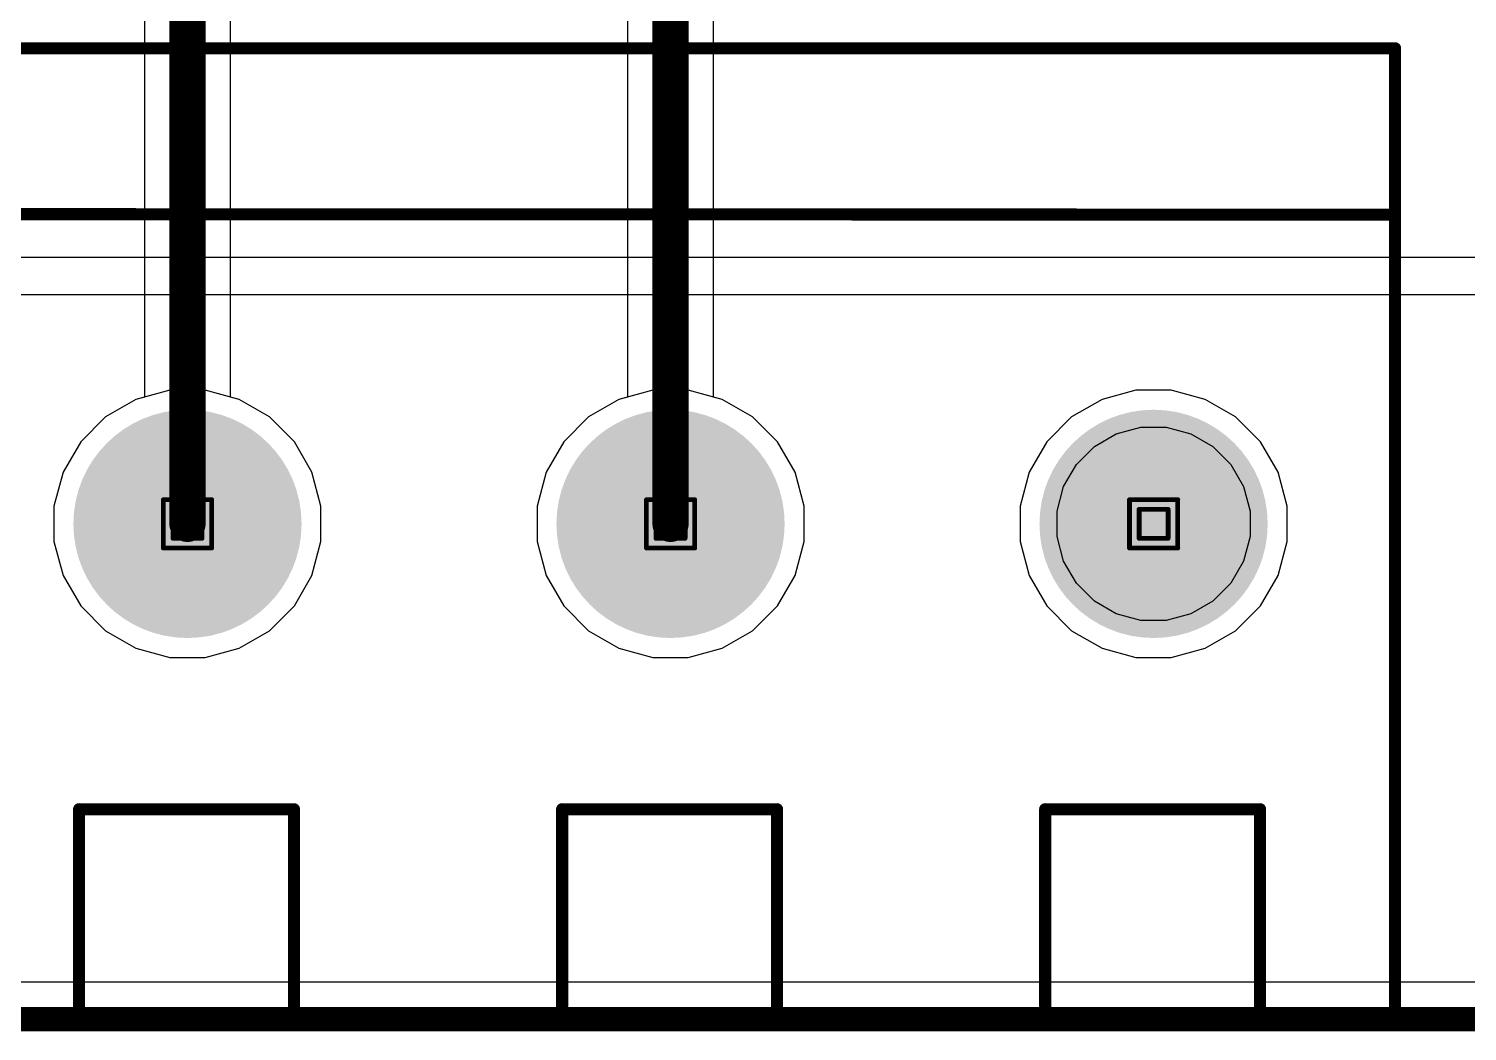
# Model space of a CAD drawing. Header units: inches. Extents: x -11 to 5379, y 0 to 5429.
# Drawn here: x 23.23 to 38.36, y -0.13 to 10.41 of the extents above; entities that cross this region are included whole.
import ezdxf

# ---------------------------------------------------------------- set-up
doc = ezdxf.new("R2010")
doc.units = ezdxf.units.IN
for name, color, linetype in [('Board Outline', 216, 'Continuous'), ('Bottom Layer', 5, 'Continuous'), ('Bottom Solder', 6, 'Continuous'), ('Drill Drawing', 1, 'Continuous'), ('GND', 16, 'Continuous'), ('Multi-Layer', 9, 'Continuous'), ('Pad Holes', 156, 'Continuous'), ('PWR', 76, 'Continuous'), ('Top Layer', 1, 'Continuous'), ('Top Overlay', 2, 'Continuous'), ('Top Solder', 216, 'Continuous')]:
    doc.layers.add(name, color=color, linetype=linetype)

# ---------------------------------------------------------------- blocks, each defined once
blk = doc.blocks.new('DB128V_5_08_5P_GN_S_117')
at = {"layer": 'Bottom Layer'}
h = blk.add_hatch(color=5, dxfattribs=at)
edge = h.paths.add_edge_path()
edge.add_arc((0, 0), 1.15, 0, 360)
h = blk.add_hatch(color=5, dxfattribs=at)
edge = h.paths.add_edge_path()
edge.add_arc((5.08, 0), 1.15, 0, 360)
h = blk.add_hatch(color=5, dxfattribs=at)
edge = h.paths.add_edge_path()
edge.add_arc((10.16, 0), 1.15, 0, 360)
at = {"layer": 'Bottom Solder'}
h = blk.add_hatch(color=6, dxfattribs=at)
edge = h.paths.add_edge_path()
edge.add_arc((0, 0), 1.2, 0, 360)
h = blk.add_hatch(color=6, dxfattribs=at)
edge = h.paths.add_edge_path()
edge.add_arc((5.08, 0), 1.2, 0, 360)
h = blk.add_hatch(color=6, dxfattribs=at)
edge = h.paths.add_edge_path()
edge.add_arc((10.16, 0), 1.2, 0, 360)
at = {"layer": 'GND'}
h = blk.add_hatch(color=16, dxfattribs=at)
edge = h.paths.add_edge_path()
edge.add_arc((0, 0), 1.15, 0, 360)
h = blk.add_hatch(color=16, dxfattribs=at)
edge = h.paths.add_edge_path()
edge.add_arc((5.08, 0), 1.15, 0, 360)
h = blk.add_hatch(color=16, dxfattribs=at)
edge = h.paths.add_edge_path()
edge.add_arc((10.16, 0), 1.15, 0, 360)
at = {"layer": 'Multi-Layer'}
h = blk.add_hatch(color=9, dxfattribs=at)
edge = h.paths.add_edge_path()
edge.add_arc((0, 0), 1.15, 0, 360)
h = blk.add_hatch(color=9, dxfattribs=at)
edge = h.paths.add_edge_path()
edge.add_arc((5.08, 0), 1.15, 0, 360)
h = blk.add_hatch(color=9, dxfattribs=at)
edge = h.paths.add_edge_path()
edge.add_arc((10.16, 0), 1.15, 0, 360)
at = {"layer": 'Pad Holes'}
h = blk.add_hatch(color=7, dxfattribs=at)
edge = h.paths.add_edge_path()
edge.add_arc((0, 0), 0.75, 0, 360)
h = blk.add_hatch(color=7, dxfattribs=at)
edge = h.paths.add_edge_path()
edge.add_arc((5.08, 0), 0.75, 0, 360)
h = blk.add_hatch(color=7, dxfattribs=at)
edge = h.paths.add_edge_path()
edge.add_arc((10.16, 0), 0.75, 0, 360)
at = {"layer": 'PWR'}
h = blk.add_hatch(color=76, dxfattribs=at)
edge = h.paths.add_edge_path()
edge.add_arc((0, 0), 1.15, 0, 360)
h = blk.add_hatch(color=76, dxfattribs=at)
edge = h.paths.add_edge_path()
edge.add_arc((5.08, 0), 1.15, 0, 360)
h = blk.add_hatch(color=76, dxfattribs=at)
edge = h.paths.add_edge_path()
edge.add_arc((10.16, 0), 1.15, 0, 360)
at = {"layer": 'Top Layer'}
h = blk.add_hatch(color=1, dxfattribs=at)
edge = h.paths.add_edge_path()
edge.add_arc((0, 0), 1.15, 0, 360)
h = blk.add_hatch(color=1, dxfattribs=at)
edge = h.paths.add_edge_path()
edge.add_arc((5.08, 0), 1.15, 0, 360)
h = blk.add_hatch(color=1, dxfattribs=at)
edge = h.paths.add_edge_path()
edge.add_arc((10.16, 0), 1.15, 0, 360)
at = {"layer": 'Top Solder'}
h = blk.add_hatch(color=216, dxfattribs=at)
edge = h.paths.add_edge_path()
edge.add_arc((0, 0), 1.2, 0, 360)
h = blk.add_hatch(color=216, dxfattribs=at)
edge = h.paths.add_edge_path()
edge.add_arc((5.08, 0), 1.2, 0, 360)
h = blk.add_hatch(color=216, dxfattribs=at)
edge = h.paths.add_edge_path()
edge.add_arc((10.16, 0), 1.2, 0, 360)
at = {"layer": 'Top Overlay'}
for points in [[(-12.7, 5, 0.127, 0.127, 0), (12.7, 5, 0.127, 0.127, 0)], [(12.7, -5.2, 0.127, 0.127, 0), (12.7, 5, 0.127, 0.127, 0)], [(-12.71, 3.26, 0.127, 0.127, 0), (12.69, 3.251, 0.127, 0.127, 0)], [(-1.14, -3, 0.127, 0.127, 0), (1.12, -3, 0.127, 0.127, 0)], [(-1.14, -5.07, 0.127, 0.127, 0), (-1.14, -3, 0.127, 0.127, 0)], [(1.12, -5.2, 0.127, 0.127, 0), (1.12, -3, 0.127, 0.127, 0)], [(3.94, -3, 0.127, 0.127, 0), (6.2, -3, 0.127, 0.127, 0)], [(3.94, -5.07, 0.127, 0.127, 0), (3.94, -3, 0.127, 0.127, 0)], [(6.2, -5.2, 0.127, 0.127, 0), (6.2, -3, 0.127, 0.127, 0)], [(9.02, -3, 0.127, 0.127, 0), (11.28, -3, 0.127, 0.127, 0)], [(9.02, -5.07, 0.127, 0.127, 0), (9.02, -3, 0.127, 0.127, 0)], [(11.28, -5.2, 0.127, 0.127, 0), (11.28, -3, 0.127, 0.127, 0)], [(-12.7, -5.2, 0.127, 0.127, 0), (12.7, -5.2, 0.127, 0.127, 0)]]:
    blk.add_lwpolyline(points, format="xyseb", dxfattribs=at)
for points in [[(12.668, 5, 0.0635, 0.0635, 1), (12.732, 5, 0.0635, 0.0635, 1)], [(12.668, 5, 0.0635, 0.0635, 1), (12.732, 5, 0.0635, 0.0635, 1)], [(12.658, 3.251, 0.0635, 0.0635, 1), (12.722, 3.251, 0.0635, 0.0635, 1)], [(-1.172, -3, 0.0635, 0.0635, 1), (-1.108, -3, 0.0635, 0.0635, 1)], [(-1.172, -3, 0.0635, 0.0635, 1), (-1.108, -3, 0.0635, 0.0635, 1)], [(1.088, -3, 0.0635, 0.0635, 1), (1.152, -3, 0.0635, 0.0635, 1)], [(1.088, -3, 0.0635, 0.0635, 1), (1.152, -3, 0.0635, 0.0635, 1)], [(3.908, -3, 0.0635, 0.0635, 1), (3.972, -3, 0.0635, 0.0635, 1)], [(3.908, -3, 0.0635, 0.0635, 1), (3.972, -3, 0.0635, 0.0635, 1)], [(6.168, -3, 0.0635, 0.0635, 1), (6.232, -3, 0.0635, 0.0635, 1)], [(6.168, -3, 0.0635, 0.0635, 1), (6.232, -3, 0.0635, 0.0635, 1)], [(8.988, -3, 0.0635, 0.0635, 1), (9.052, -3, 0.0635, 0.0635, 1)], [(8.988, -3, 0.0635, 0.0635, 1), (9.052, -3, 0.0635, 0.0635, 1)], [(11.248, -3, 0.0635, 0.0635, 1), (11.312, -3, 0.0635, 0.0635, 1)], [(11.248, -3, 0.0635, 0.0635, 1), (11.312, -3, 0.0635, 0.0635, 1)], [(-1.172, -5.07, 0.0635, 0.0635, 1), (-1.108, -5.07, 0.0635, 0.0635, 1)], [(1.088, -5.2, 0.0635, 0.0635, 1), (1.152, -5.2, 0.0635, 0.0635, 1)], [(3.908, -5.07, 0.0635, 0.0635, 1), (3.972, -5.07, 0.0635, 0.0635, 1)], [(6.168, -5.2, 0.0635, 0.0635, 1), (6.232, -5.2, 0.0635, 0.0635, 1)], [(8.988, -5.07, 0.0635, 0.0635, 1), (9.052, -5.07, 0.0635, 0.0635, 1)], [(11.248, -5.2, 0.0635, 0.0635, 1), (11.312, -5.2, 0.0635, 0.0635, 1)], [(12.668, -5.2, 0.0635, 0.0635, 1), (12.732, -5.2, 0.0635, 0.0635, 1)], [(12.668, -5.2, 0.0635, 0.0635, 1), (12.732, -5.2, 0.0635, 0.0635, 1)]]:
    blk.add_lwpolyline(points, format="xyseb", close=True, dxfattribs=at)

msp = doc.modelspace()

# ---------------------------------------------------------------- linework, layer by layer
at = {"layer": 'Board Outline'}
msp.add_lwpolyline([(0, 0, 0.254, 0.254, 0), (344, 0, 0.254, 0.254, 0)], format="xyseb", dxfattribs=at)
at = {"layer": 'Bottom Layer'}
for p, q in [((24.362, 6.516), (24.042, 6.331)), ((24.719, 6.611), (24.362, 6.516)), ((25.089, 6.611), (24.719, 6.611)), ((25.446, 6.516), (25.089, 6.611)), ((25.766, 6.331), (25.446, 6.516)), ((29.442, 6.516), (29.122, 6.331)), ((29.799, 6.611), (29.442, 6.516)), ((30.169, 6.611), (29.799, 6.611)), ((30.526, 6.516), (30.169, 6.611)), ((30.846, 6.331), (30.526, 6.516)), ((24.042, 6.331), (23.781, 6.069)), ((26.028, 6.069), (25.766, 6.331)), ((29.122, 6.331), (28.861, 6.069)), ((31.108, 6.069), (30.846, 6.331)), ((23.781, 6.069), (23.596, 5.749)), ((26.213, 5.749), (26.028, 6.069)), ((28.861, 6.069), (28.676, 5.749)), ((31.293, 5.749), (31.108, 6.069)), ((23.596, 5.749), (23.5, 5.392)), ((26.308, 5.392), (26.213, 5.749)), ((28.676, 5.749), (28.58, 5.392)), ((31.388, 5.392), (31.293, 5.749)), ((23.5, 5.392), (23.5, 5.023)), ((26.308, 5.023), (26.308, 5.392)), ((28.58, 5.392), (28.58, 5.023)), ((31.388, 5.023), (31.388, 5.392)), ((23.5, 5.023), (23.596, 4.665)), ((26.213, 4.665), (26.308, 5.023)), ((28.58, 5.023), (28.676, 4.665)), ((31.293, 4.665), (31.388, 5.023)), ((23.596, 4.665), (23.781, 4.345)), ((26.028, 4.345), (26.213, 4.665)), ((28.676, 4.665), (28.861, 4.345)), ((31.108, 4.345), (31.293, 4.665)), ((23.781, 4.345), (24.042, 4.084)), ((25.766, 4.084), (26.028, 4.345)), ((28.861, 4.345), (29.122, 4.084)), ((30.846, 4.084), (31.108, 4.345)), ((24.042, 4.084), (24.362, 3.899)), ((25.446, 3.899), (25.766, 4.084)), ((29.122, 4.084), (29.442, 3.899)), ((30.526, 3.899), (30.846, 4.084)), ((24.362, 3.899), (24.719, 3.803)), ((24.719, 3.803), (25.089, 3.803)), ((25.089, 3.803), (25.446, 3.899)), ((29.442, 3.899), (29.799, 3.803)), ((29.799, 3.803), (30.169, 3.803)), ((30.169, 3.803), (30.526, 3.899)), ((185.233, 0.388), (9.671, 0.388))]:
    msp.add_line(p, q, dxfattribs=at)
at = {"layer": 'Drill Drawing'}
for points in [[(24.65, 5.461, 0.0508, 0.0508, 0), (25.158, 5.461, 0.0508, 0.0508, 0)], [(24.65, 4.953, 0.0508, 0.0508, 0), (24.65, 5.461, 0.0508, 0.0508, 0)], [(25.158, 4.953, 0.0508, 0.0508, 0), (25.158, 5.461, 0.0508, 0.0508, 0)], [(29.73, 5.461, 0.0508, 0.0508, 0), (30.238, 5.461, 0.0508, 0.0508, 0)], [(29.73, 4.953, 0.0508, 0.0508, 0), (29.73, 5.461, 0.0508, 0.0508, 0)], [(30.238, 4.953, 0.0508, 0.0508, 0), (30.238, 5.461, 0.0508, 0.0508, 0)], [(34.81, 5.461, 0.0508, 0.0508, 0), (35.318, 5.461, 0.0508, 0.0508, 0)], [(34.81, 4.953, 0.0508, 0.0508, 0), (34.81, 5.461, 0.0508, 0.0508, 0)], [(35.318, 4.953, 0.0508, 0.0508, 0), (35.318, 5.461, 0.0508, 0.0508, 0)], [(24.752, 5.36, 0.0508, 0.0508, 0), (25.057, 5.36, 0.0508, 0.0508, 0)], [(24.752, 5.055, 0.0508, 0.0508, 0), (24.752, 5.36, 0.0508, 0.0508, 0)], [(25.057, 5.055, 0.0508, 0.0508, 0), (25.057, 5.36, 0.0508, 0.0508, 0)], [(29.832, 5.36, 0.0508, 0.0508, 0), (30.137, 5.36, 0.0508, 0.0508, 0)], [(29.832, 5.055, 0.0508, 0.0508, 0), (29.832, 5.36, 0.0508, 0.0508, 0)], [(30.137, 5.055, 0.0508, 0.0508, 0), (30.137, 5.36, 0.0508, 0.0508, 0)], [(34.912, 5.36, 0.0508, 0.0508, 0), (35.217, 5.36, 0.0508, 0.0508, 0)], [(34.912, 5.055, 0.0508, 0.0508, 0), (34.912, 5.36, 0.0508, 0.0508, 0)], [(35.217, 5.055, 0.0508, 0.0508, 0), (35.217, 5.36, 0.0508, 0.0508, 0)], [(24.752, 5.055, 0.0508, 0.0508, 0), (25.057, 5.055, 0.0508, 0.0508, 0)], [(29.832, 5.055, 0.0508, 0.0508, 0), (30.137, 5.055, 0.0508, 0.0508, 0)], [(34.912, 5.055, 0.0508, 0.0508, 0), (35.217, 5.055, 0.0508, 0.0508, 0)], [(24.65, 4.953, 0.0508, 0.0508, 0), (25.158, 4.953, 0.0508, 0.0508, 0)], [(29.73, 4.953, 0.0508, 0.0508, 0), (30.238, 4.953, 0.0508, 0.0508, 0)], [(34.81, 4.953, 0.0508, 0.0508, 0), (35.318, 4.953, 0.0508, 0.0508, 0)]]:
    msp.add_lwpolyline(points, format="xyseb", dxfattribs=at)
for points in [[(24.638, 5.461, 0.0254, 0.0254, 1), (24.663, 5.461, 0.0254, 0.0254, 1)], [(24.638, 5.461, 0.0254, 0.0254, 1), (24.663, 5.461, 0.0254, 0.0254, 1)], [(25.146, 5.461, 0.0254, 0.0254, 1), (25.171, 5.461, 0.0254, 0.0254, 1)], [(25.146, 5.461, 0.0254, 0.0254, 1), (25.171, 5.461, 0.0254, 0.0254, 1)], [(29.718, 5.461, 0.0254, 0.0254, 1), (29.743, 5.461, 0.0254, 0.0254, 1)], [(29.718, 5.461, 0.0254, 0.0254, 1), (29.743, 5.461, 0.0254, 0.0254, 1)], [(30.226, 5.461, 0.0254, 0.0254, 1), (30.251, 5.461, 0.0254, 0.0254, 1)], [(30.226, 5.461, 0.0254, 0.0254, 1), (30.251, 5.461, 0.0254, 0.0254, 1)], [(34.798, 5.461, 0.0254, 0.0254, 1), (34.823, 5.461, 0.0254, 0.0254, 1)], [(34.798, 5.461, 0.0254, 0.0254, 1), (34.823, 5.461, 0.0254, 0.0254, 1)], [(35.306, 5.461, 0.0254, 0.0254, 1), (35.331, 5.461, 0.0254, 0.0254, 1)], [(35.306, 5.461, 0.0254, 0.0254, 1), (35.331, 5.461, 0.0254, 0.0254, 1)], [(24.739, 5.36, 0.0254, 0.0254, 1), (24.765, 5.36, 0.0254, 0.0254, 1)], [(24.739, 5.36, 0.0254, 0.0254, 1), (24.765, 5.36, 0.0254, 0.0254, 1)], [(25.044, 5.36, 0.0254, 0.0254, 1), (25.069, 5.36, 0.0254, 0.0254, 1)], [(25.044, 5.36, 0.0254, 0.0254, 1), (25.069, 5.36, 0.0254, 0.0254, 1)], [(29.819, 5.36, 0.0254, 0.0254, 1), (29.845, 5.36, 0.0254, 0.0254, 1)], [(29.819, 5.36, 0.0254, 0.0254, 1), (29.845, 5.36, 0.0254, 0.0254, 1)], [(30.124, 5.36, 0.0254, 0.0254, 1), (30.149, 5.36, 0.0254, 0.0254, 1)], [(30.124, 5.36, 0.0254, 0.0254, 1), (30.149, 5.36, 0.0254, 0.0254, 1)], [(34.899, 5.36, 0.0254, 0.0254, 1), (34.925, 5.36, 0.0254, 0.0254, 1)], [(34.899, 5.36, 0.0254, 0.0254, 1), (34.925, 5.36, 0.0254, 0.0254, 1)], [(35.204, 5.36, 0.0254, 0.0254, 1), (35.229, 5.36, 0.0254, 0.0254, 1)], [(35.204, 5.36, 0.0254, 0.0254, 1), (35.229, 5.36, 0.0254, 0.0254, 1)], [(24.739, 5.055, 0.0254, 0.0254, 1), (24.765, 5.055, 0.0254, 0.0254, 1)], [(24.739, 5.055, 0.0254, 0.0254, 1), (24.765, 5.055, 0.0254, 0.0254, 1)], [(25.044, 5.055, 0.0254, 0.0254, 1), (25.069, 5.055, 0.0254, 0.0254, 1)], [(25.044, 5.055, 0.0254, 0.0254, 1), (25.069, 5.055, 0.0254, 0.0254, 1)], [(29.819, 5.055, 0.0254, 0.0254, 1), (29.845, 5.055, 0.0254, 0.0254, 1)], [(29.819, 5.055, 0.0254, 0.0254, 1), (29.845, 5.055, 0.0254, 0.0254, 1)], [(30.124, 5.055, 0.0254, 0.0254, 1), (30.149, 5.055, 0.0254, 0.0254, 1)], [(30.124, 5.055, 0.0254, 0.0254, 1), (30.149, 5.055, 0.0254, 0.0254, 1)], [(34.899, 5.055, 0.0254, 0.0254, 1), (34.925, 5.055, 0.0254, 0.0254, 1)], [(34.899, 5.055, 0.0254, 0.0254, 1), (34.925, 5.055, 0.0254, 0.0254, 1)], [(35.204, 5.055, 0.0254, 0.0254, 1), (35.229, 5.055, 0.0254, 0.0254, 1)], [(35.204, 5.055, 0.0254, 0.0254, 1), (35.229, 5.055, 0.0254, 0.0254, 1)], [(24.638, 4.953, 0.0254, 0.0254, 1), (24.663, 4.953, 0.0254, 0.0254, 1)], [(24.638, 4.953, 0.0254, 0.0254, 1), (24.663, 4.953, 0.0254, 0.0254, 1)], [(25.146, 4.953, 0.0254, 0.0254, 1), (25.171, 4.953, 0.0254, 0.0254, 1)], [(25.146, 4.953, 0.0254, 0.0254, 1), (25.171, 4.953, 0.0254, 0.0254, 1)], [(29.718, 4.953, 0.0254, 0.0254, 1), (29.743, 4.953, 0.0254, 0.0254, 1)], [(29.718, 4.953, 0.0254, 0.0254, 1), (29.743, 4.953, 0.0254, 0.0254, 1)], [(30.226, 4.953, 0.0254, 0.0254, 1), (30.251, 4.953, 0.0254, 0.0254, 1)], [(30.226, 4.953, 0.0254, 0.0254, 1), (30.251, 4.953, 0.0254, 0.0254, 1)], [(34.798, 4.953, 0.0254, 0.0254, 1), (34.823, 4.953, 0.0254, 0.0254, 1)], [(34.798, 4.953, 0.0254, 0.0254, 1), (34.823, 4.953, 0.0254, 0.0254, 1)], [(35.306, 4.953, 0.0254, 0.0254, 1), (35.331, 4.953, 0.0254, 0.0254, 1)], [(35.306, 4.953, 0.0254, 0.0254, 1), (35.331, 4.953, 0.0254, 0.0254, 1)]]:
    msp.add_lwpolyline(points, format="xyseb", close=True, dxfattribs=at)
at = {"layer": 'GND'}
for p, q in [((42.39, 8.008), (10.737, 8.008)), ((10.349, 7.62), (173.939, 7.62)), ((24.362, 6.516), (24.042, 6.331)), ((24.719, 6.611), (24.362, 6.516)), ((25.089, 6.611), (24.719, 6.611)), ((25.446, 6.516), (25.089, 6.611)), ((25.766, 6.331), (25.446, 6.516)), ((29.442, 6.516), (29.122, 6.331)), ((29.799, 6.611), (29.442, 6.516)), ((30.169, 6.611), (29.799, 6.611)), ((30.526, 6.516), (30.169, 6.611)), ((30.846, 6.331), (30.526, 6.516)), ((34.522, 6.516), (34.202, 6.331)), ((34.879, 6.611), (34.522, 6.516)), ((35.249, 6.611), (34.879, 6.611)), ((35.606, 6.516), (35.249, 6.611)), ((35.926, 6.331), (35.606, 6.516)), ((24.042, 6.331), (23.781, 6.069)), ((26.028, 6.069), (25.766, 6.331)), ((29.122, 6.331), (28.861, 6.069)), ((31.108, 6.069), (30.846, 6.331)), ((34.202, 6.331), (33.941, 6.069)), ((34.672, 6.154), (34.931, 6.223)), ((34.931, 6.223), (35.198, 6.223)), ((35.198, 6.223), (35.456, 6.154)), ((36.188, 6.069), (35.926, 6.331)), ((23.781, 6.069), (23.596, 5.749)), ((26.213, 5.749), (26.028, 6.069)), ((28.861, 6.069), (28.676, 5.749)), ((31.293, 5.749), (31.108, 6.069)), ((33.941, 6.069), (33.756, 5.749)), ((34.441, 6.02), (34.672, 6.154)), ((35.456, 6.154), (35.688, 6.02)), ((36.373, 5.749), (36.188, 6.069)), ((34.252, 5.831), (34.441, 6.02)), ((35.688, 6.02), (35.877, 5.831)), ((23.596, 5.749), (23.5, 5.392)), ((26.308, 5.392), (26.213, 5.749)), ((28.676, 5.749), (28.58, 5.392)), ((31.388, 5.392), (31.293, 5.749)), ((33.756, 5.749), (33.66, 5.392)), ((34.118, 5.599), (34.252, 5.831)), ((35.877, 5.831), (36.011, 5.599)), ((36.468, 5.392), (36.373, 5.749)), ((34.049, 5.341), (34.118, 5.599)), ((36.011, 5.599), (36.08, 5.341)), ((23.5, 5.392), (23.5, 5.023)), ((26.308, 5.023), (26.308, 5.392)), ((28.58, 5.392), (28.58, 5.023)), ((31.388, 5.023), (31.388, 5.392)), ((33.66, 5.392), (33.66, 5.023)), ((34.049, 5.074), (34.049, 5.341)), ((36.08, 5.341), (36.08, 5.074)), ((36.468, 5.023), (36.468, 5.392)), ((23.5, 5.023), (23.596, 4.665)), ((26.213, 4.665), (26.308, 5.023)), ((28.58, 5.023), (28.676, 4.665)), ((31.293, 4.665), (31.388, 5.023)), ((33.66, 5.023), (33.756, 4.665)), ((34.118, 4.815), (34.049, 5.074)), ((36.08, 5.074), (36.011, 4.815)), ((36.373, 4.665), (36.468, 5.023)), ((34.252, 4.584), (34.118, 4.815)), ((36.011, 4.815), (35.877, 4.584)), ((23.596, 4.665), (23.781, 4.345)), ((26.028, 4.345), (26.213, 4.665)), ((28.676, 4.665), (28.861, 4.345)), ((31.108, 4.345), (31.293, 4.665)), ((33.756, 4.665), (33.941, 4.345)), ((34.441, 4.395), (34.252, 4.584)), ((35.877, 4.584), (35.688, 4.395)), ((36.188, 4.345), (36.373, 4.665)), ((34.672, 4.261), (34.441, 4.395)), ((35.688, 4.395), (35.456, 4.261)), ((23.781, 4.345), (24.042, 4.084)), ((25.766, 4.084), (26.028, 4.345)), ((28.861, 4.345), (29.122, 4.084)), ((30.846, 4.084), (31.108, 4.345)), ((33.941, 4.345), (34.202, 4.084)), ((34.931, 4.192), (34.672, 4.261)), ((35.456, 4.261), (35.198, 4.192)), ((35.926, 4.084), (36.188, 4.345)), ((35.198, 4.192), (34.931, 4.192)), ((24.042, 4.084), (24.362, 3.899)), ((25.446, 3.899), (25.766, 4.084)), ((29.122, 4.084), (29.442, 3.899)), ((30.526, 3.899), (30.846, 4.084)), ((34.202, 4.084), (34.522, 3.899)), ((35.606, 3.899), (35.926, 4.084)), ((24.362, 3.899), (24.719, 3.803)), ((24.719, 3.803), (25.089, 3.803)), ((25.089, 3.803), (25.446, 3.899)), ((29.442, 3.899), (29.799, 3.803)), ((29.799, 3.803), (30.169, 3.803)), ((30.169, 3.803), (30.526, 3.899)), ((34.522, 3.899), (34.879, 3.803)), ((34.879, 3.803), (35.249, 3.803)), ((35.249, 3.803), (35.606, 3.899)), ((343.612, 0.388), (0.388, 0.388))]:
    msp.add_line(p, q, dxfattribs=at)
at = {"layer": 'PWR'}
for p, q in [((24.362, 6.516), (24.042, 6.331)), ((24.719, 6.611), (24.362, 6.516)), ((25.089, 6.611), (24.719, 6.611)), ((25.446, 6.516), (25.089, 6.611)), ((25.766, 6.331), (25.446, 6.516)), ((29.442, 6.516), (29.122, 6.331)), ((29.799, 6.611), (29.442, 6.516)), ((30.169, 6.611), (29.799, 6.611)), ((30.526, 6.516), (30.169, 6.611)), ((30.846, 6.331), (30.526, 6.516)), ((34.522, 6.516), (34.202, 6.331)), ((34.879, 6.611), (34.522, 6.516)), ((35.249, 6.611), (34.879, 6.611)), ((35.606, 6.516), (35.249, 6.611)), ((35.926, 6.331), (35.606, 6.516)), ((24.042, 6.331), (23.781, 6.069)), ((26.028, 6.069), (25.766, 6.331)), ((29.122, 6.331), (28.861, 6.069)), ((31.108, 6.069), (30.846, 6.331)), ((34.202, 6.331), (33.941, 6.069)), ((36.188, 6.069), (35.926, 6.331)), ((23.781, 6.069), (23.596, 5.749)), ((26.213, 5.749), (26.028, 6.069)), ((28.861, 6.069), (28.676, 5.749)), ((31.293, 5.749), (31.108, 6.069)), ((33.941, 6.069), (33.756, 5.749)), ((36.373, 5.749), (36.188, 6.069)), ((23.596, 5.749), (23.5, 5.392)), ((26.308, 5.392), (26.213, 5.749)), ((28.676, 5.749), (28.58, 5.392)), ((31.388, 5.392), (31.293, 5.749)), ((33.756, 5.749), (33.66, 5.392)), ((36.468, 5.392), (36.373, 5.749)), ((23.5, 5.392), (23.5, 5.023)), ((26.308, 5.023), (26.308, 5.392)), ((28.58, 5.392), (28.58, 5.023)), ((31.388, 5.023), (31.388, 5.392)), ((33.66, 5.392), (33.66, 5.023)), ((36.468, 5.023), (36.468, 5.392)), ((23.5, 5.023), (23.596, 4.665)), ((26.213, 4.665), (26.308, 5.023)), ((28.58, 5.023), (28.676, 4.665)), ((31.293, 4.665), (31.388, 5.023)), ((33.66, 5.023), (33.756, 4.665)), ((36.373, 4.665), (36.468, 5.023)), ((23.596, 4.665), (23.781, 4.345)), ((26.028, 4.345), (26.213, 4.665)), ((28.676, 4.665), (28.861, 4.345)), ((31.108, 4.345), (31.293, 4.665)), ((33.756, 4.665), (33.941, 4.345)), ((36.188, 4.345), (36.373, 4.665)), ((23.781, 4.345), (24.042, 4.084)), ((25.766, 4.084), (26.028, 4.345)), ((28.861, 4.345), (29.122, 4.084)), ((30.846, 4.084), (31.108, 4.345)), ((33.941, 4.345), (34.202, 4.084)), ((35.926, 4.084), (36.188, 4.345)), ((24.042, 4.084), (24.362, 3.899)), ((25.446, 3.899), (25.766, 4.084)), ((29.122, 4.084), (29.442, 3.899)), ((30.526, 3.899), (30.846, 4.084)), ((34.202, 4.084), (34.522, 3.899)), ((35.606, 3.899), (35.926, 4.084)), ((24.362, 3.899), (24.719, 3.803)), ((24.719, 3.803), (25.089, 3.803)), ((25.089, 3.803), (25.446, 3.899)), ((29.442, 3.899), (29.799, 3.803)), ((29.799, 3.803), (30.169, 3.803)), ((30.169, 3.803), (30.526, 3.899)), ((34.522, 3.899), (34.879, 3.803)), ((34.879, 3.803), (35.249, 3.803)), ((35.249, 3.803), (35.606, 3.899)), ((243.045, 0.388), (0.388, 0.388))]:
    msp.add_line(p, q, dxfattribs=at)
at = {"layer": 'Top Layer'}
for p, q in [((24.451, 16.825), (24.451, 6.539)), ((25.357, 6.539), (25.357, 16.638)), ((29.531, 16.173), (29.531, 6.539)), ((30.437, 6.539), (30.437, 15.986)), ((24.362, 6.516), (24.042, 6.331)), ((24.451, 6.539), (24.362, 6.516)), ((25.446, 6.516), (25.357, 6.539)), ((25.766, 6.331), (25.446, 6.516)), ((29.442, 6.516), (29.122, 6.331)), ((29.531, 6.539), (29.442, 6.516)), ((30.526, 6.516), (30.437, 6.539)), ((30.846, 6.331), (30.526, 6.516)), ((24.042, 6.331), (23.781, 6.069)), ((26.028, 6.069), (25.766, 6.331)), ((29.122, 6.331), (28.861, 6.069)), ((31.108, 6.069), (30.846, 6.331)), ((23.781, 6.069), (23.596, 5.749)), ((26.213, 5.749), (26.028, 6.069)), ((28.861, 6.069), (28.676, 5.749)), ((31.293, 5.749), (31.108, 6.069)), ((23.596, 5.749), (23.5, 5.392)), ((26.308, 5.392), (26.213, 5.749)), ((28.676, 5.749), (28.58, 5.392)), ((31.388, 5.392), (31.293, 5.749)), ((23.5, 5.392), (23.5, 5.023)), ((26.308, 5.023), (26.308, 5.392)), ((28.58, 5.392), (28.58, 5.023)), ((31.388, 5.023), (31.388, 5.392)), ((23.5, 5.023), (23.596, 4.665)), ((26.213, 4.665), (26.308, 5.023)), ((28.58, 5.023), (28.676, 4.665)), ((31.293, 4.665), (31.388, 5.023)), ((23.596, 4.665), (23.781, 4.345)), ((26.028, 4.345), (26.213, 4.665)), ((28.676, 4.665), (28.861, 4.345)), ((31.108, 4.345), (31.293, 4.665)), ((23.781, 4.345), (24.042, 4.084)), ((25.766, 4.084), (26.028, 4.345)), ((28.861, 4.345), (29.122, 4.084)), ((30.846, 4.084), (31.108, 4.345)), ((24.042, 4.084), (24.362, 3.899)), ((25.446, 3.899), (25.766, 4.084)), ((29.122, 4.084), (29.442, 3.899)), ((30.526, 3.899), (30.846, 4.084)), ((24.362, 3.899), (24.719, 3.803)), ((24.719, 3.803), (25.089, 3.803)), ((25.089, 3.803), (25.446, 3.899)), ((29.442, 3.899), (29.799, 3.803)), ((29.799, 3.803), (30.169, 3.803)), ((30.169, 3.803), (30.526, 3.899)), ((185.233, 0.388), (9.671, 0.388))]:
    msp.add_line(p, q, dxfattribs=at)
for points in [[(24.904, 5.207, 0.381, 0.381, 0), (24.904, 16.825, 0.381, 0.381, 0)], [(29.984, 5.207, 0.381, 0.381, 0), (29.984, 16.173, 0.381, 0.381, 0)]]:
    msp.add_lwpolyline(points, format="xyseb", dxfattribs=at)
for points in [[(24.809, 5.207, 0.191, 0.191, 1), (24.999, 5.207, 0.191, 0.191, 1)], [(29.889, 5.207, 0.191, 0.191, 1), (30.079, 5.207, 0.191, 0.191, 1)]]:
    msp.add_lwpolyline(points, format="xyseb", close=True, dxfattribs=at)

# ---------------------------------------------------------------- block references
msp.add_blockref('DB128V_5_08_5P_GN_S_117', (24.904, 5.207))

doc.saveas('drawing.dxf')
